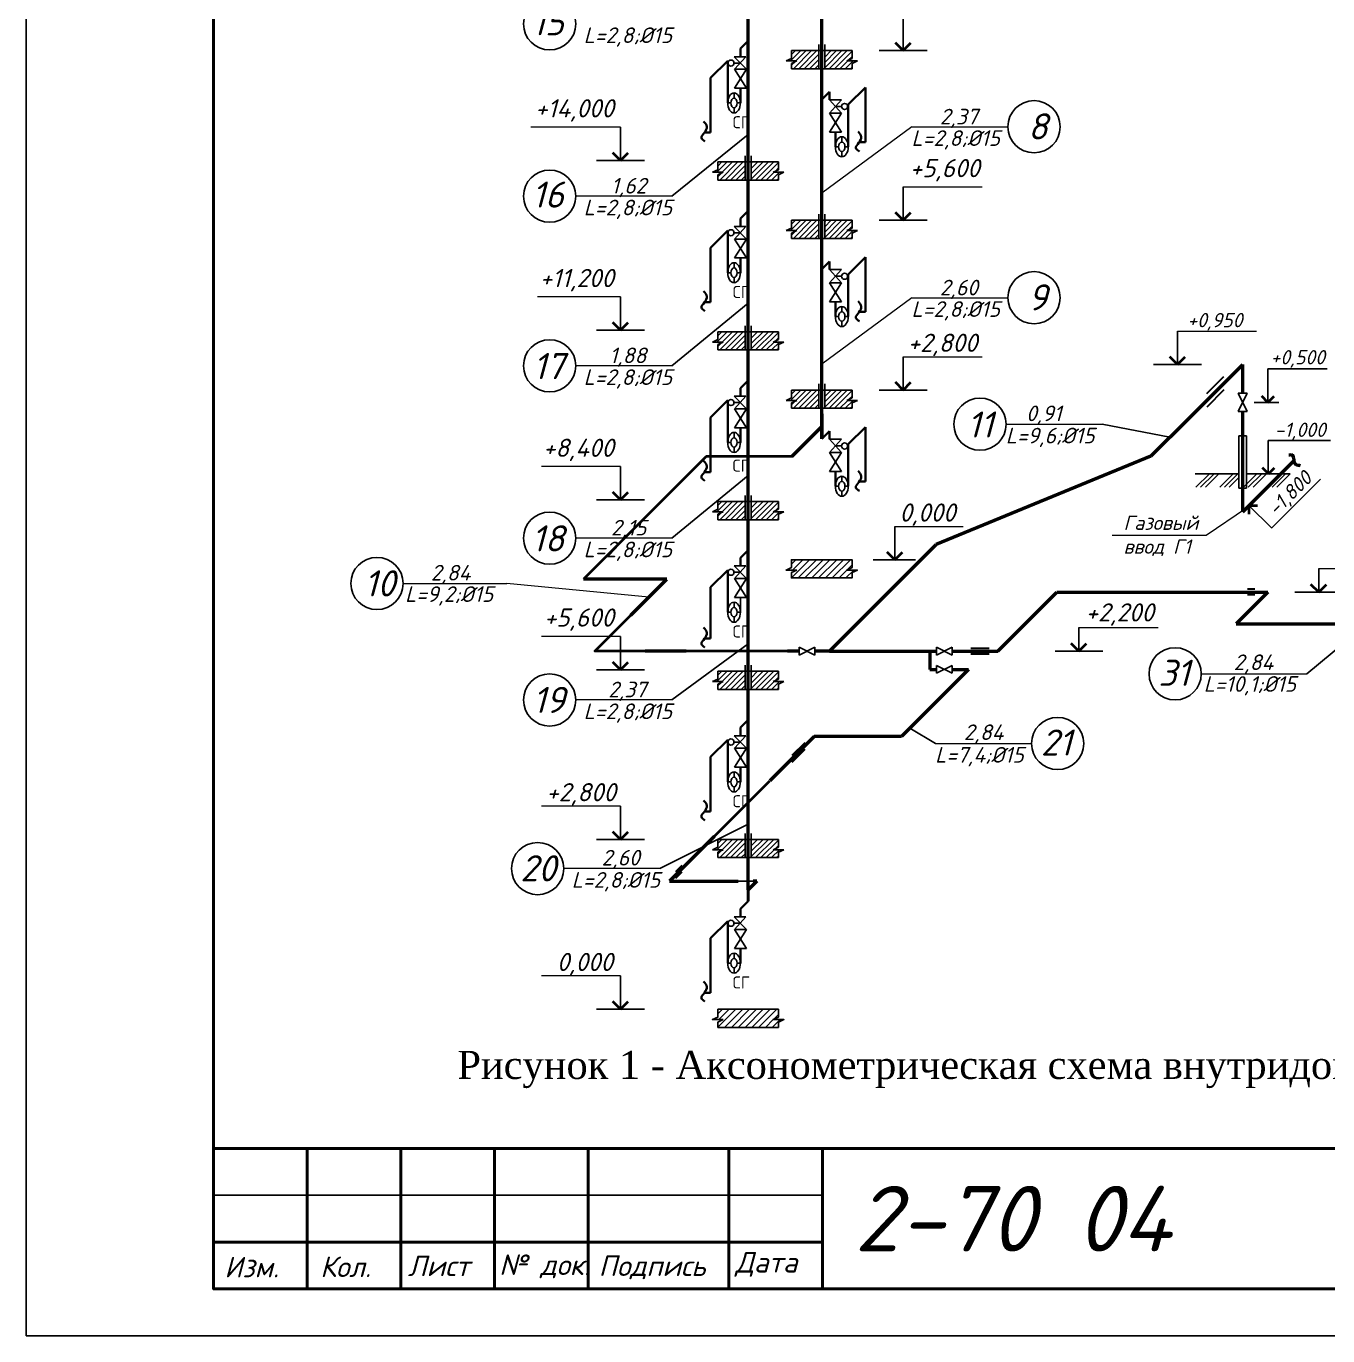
# Model space of a CAD drawing. Header units: millimetres. Extents: x -710977 to 10671, y -929782 to 89628.
# Drawn here: x 573 to 711.9, y 4562.2 to 4702.1 of the extents above; entities that cross this region are included whole.
import ezdxf

# ---------------------------------------------------------------- set-up
doc = ezdxf.new("R2010")
doc.units = ezdxf.units.MM
doc.header["$LTSCALE"] = 0.4
for name, color, linetype in [('А1', 7, 'Continuous'), ('аксонометрия', 84, 'Continuous'), ('кварталыИнфо', 7, 'Continuous')]:
    doc.layers.add(name, color=color, linetype=linetype)
for name, color, linetype, lineweight in [('газ', 7, 'Continuous', 40), ('здания', 7, 'Continuous', 25), ('Надписи', 7, 'Continuous', 20)]:
    doc.layers.add(name, color=color, linetype=linetype, lineweight=lineweight)
doc.styles.add('1111', font='times.ttf', dxfattribs={"height": 3.5})
doc.styles.add('Zhenka', font='isocpeur.ttf', dxfattribs={"height": 400})
doc.styles.add('Курсив', font='isocpeui.ttf')
doc.styles.add('размерный', font='isocpeui.ttf')
doc.styles.add('текстовый', font='isocpeui.ttf', dxfattribs={"height": 5})
doc.linetypes.add('ГОСТ 2.303 3', pattern='A,0.001,[1,GOST 2.303-68.shx,S=1,R=0,X=0,Y=0],-26', length=26.001)
pattern_1 = [(45, (322.7099, 4545.56305), (-0.28609493, 0.28609493), [])]
pattern_2 = [(45, (322.7099, 4563.6891), (-0.28609493, 0.28609493), [])]
pattern_3 = [(45, (322.7099, 4581.81515), (-0.28609493, 0.28609493), [])]
pattern_4 = [(45, (330.56465, 4575.58985), (-0.28609493, 0.28609493), [])]
pattern_5 = [(45, (330.56465, 4593.7159), (-0.28609493, 0.28609493), [])]

msp = doc.modelspace()

# ---------------------------------------------------------------- hatches: boundary and pattern name
at = {"layer": 'аксонометрия', "lineweight": 25}
h = msp.add_hatch(dxfattribs=at)
h.set_pattern_fill('ANSI31', scale=3.236795, style=0)
h.set_pattern_definition([(45, (330.56465, 4611.84195), (-0.28609493, 0.28609493), [])])
h.paths.add_polyline_path([(657.574, 4697.538), (657.574, 4699.48), (654.661, 4699.48), (654.661, 4698.644), (654.087, 4698.38), (655.235, 4698.38), (654.661, 4698.115), (654.661, 4697.538)])
h = msp.add_hatch(dxfattribs=at)
h.set_pattern_fill('ANSI31', scale=3.236795, style=0)
h.set_pattern_definition(pattern_5)
h.paths.add_polyline_path([(661.708, 4698.38), (660.56, 4698.38), (661.134, 4698.644), (661.134, 4699.48), (658.221, 4699.48), (658.221, 4697.538), (661.134, 4697.538), (661.134, 4698.115)])
h = msp.add_hatch(dxfattribs=at)
h.set_pattern_fill('ANSI31', scale=3.236795, style=0)
h.set_pattern_definition([(45, (322.7099, 4599.9412), (-0.28609493, 0.28609493), [])])
h.paths.add_polyline_path([(649.719, 4685.637), (649.719, 4687.58), (646.806, 4687.58), (646.806, 4686.743), (646.232, 4686.479), (647.38, 4686.479), (646.806, 4686.215), (646.806, 4685.637)])
h = msp.add_hatch(dxfattribs=at)
h.set_pattern_fill('ANSI31', scale=3.236795, style=0)
h.set_pattern_definition(pattern_3)
h.paths.add_polyline_path([(650.367, 4685.637), (653.28, 4685.637), (653.28, 4686.215), (653.854, 4686.479), (652.706, 4686.479), (653.28, 4686.743), (653.28, 4687.58), (650.367, 4687.58)])
h = msp.add_hatch(dxfattribs=at)
h.set_pattern_fill('ANSI31', scale=3.236795, style=0)
h.set_pattern_definition(pattern_5)
h.paths.add_polyline_path([(657.574, 4679.412), (657.574, 4681.354), (654.661, 4681.354), (654.661, 4680.518), (654.087, 4680.254), (655.235, 4680.254), (654.661, 4679.989), (654.661, 4679.412)])
h = msp.add_hatch(dxfattribs=at)
h.set_pattern_fill('ANSI31', scale=3.236795, style=0)
h.set_pattern_definition(pattern_4)
h.paths.add_polyline_path([(661.708, 4680.254), (660.56, 4680.254), (661.134, 4680.518), (661.134, 4681.354), (658.221, 4681.354), (658.221, 4679.412), (661.134, 4679.412), (661.134, 4679.989)])
h = msp.add_hatch(dxfattribs=at)
h.set_pattern_fill('ANSI31', scale=3.236795, style=0)
h.set_pattern_definition(pattern_3)
h.paths.add_polyline_path([(649.719, 4667.511), (649.719, 4669.453), (646.806, 4669.453), (646.806, 4668.617), (646.232, 4668.353), (647.38, 4668.353), (646.806, 4668.089), (646.806, 4667.511)])
h = msp.add_hatch(dxfattribs=at)
h.set_pattern_fill('ANSI31', scale=3.236795, style=0)
h.set_pattern_definition(pattern_2)
h.paths.add_polyline_path([(650.367, 4667.511), (653.28, 4667.511), (653.28, 4668.089), (653.854, 4668.353), (652.706, 4668.353), (653.28, 4668.617), (653.28, 4669.453), (650.367, 4669.453)])
h = msp.add_hatch(dxfattribs=at)
h.set_pattern_fill('ANSI31', scale=3.236795, style=0)
h.set_pattern_definition(pattern_4)
h.paths.add_polyline_path([(657.574, 4661.286), (657.574, 4663.228), (654.661, 4663.228), (654.661, 4662.392), (654.087, 4662.128), (655.235, 4662.128), (654.661, 4661.863), (654.661, 4661.286)])
h = msp.add_hatch(dxfattribs=at)
h.set_pattern_fill('ANSI31', scale=3.236795, style=0)
h.set_pattern_definition([(45, (330.56465, 4557.4638), (-0.28609493, 0.28609493), [])])
h.paths.add_polyline_path([(661.708, 4662.128), (660.56, 4662.128), (661.134, 4662.392), (661.134, 4663.228), (658.221, 4663.228), (658.221, 4661.286), (661.134, 4661.286), (661.134, 4661.863)])
h = msp.add_hatch(dxfattribs=at)
h.set_pattern_fill('ANSI31', scale=3.236795, style=0)
h.set_pattern_definition(pattern_2)
h.paths.add_polyline_path([(649.719, 4649.385), (649.719, 4651.327), (646.806, 4651.327), (646.806, 4650.491), (646.232, 4650.227), (647.38, 4650.227), (646.806, 4649.963), (646.806, 4649.385)])
h = msp.add_hatch(dxfattribs=at)
h.set_pattern_fill('ANSI31', scale=3.236795, style=0)
h.set_pattern_definition(pattern_1)
h.paths.add_polyline_path([(650.367, 4649.385), (653.28, 4649.385), (653.28, 4649.963), (653.854, 4650.227), (652.706, 4650.227), (653.28, 4650.491), (653.28, 4651.327), (650.367, 4651.327)])
h = msp.add_hatch(dxfattribs=at)
h.set_pattern_fill('ANSI31', scale=3.236795, style=0)
h.set_pattern_definition(pattern_1)
h.paths.add_polyline_path([(649.719, 4631.259), (649.719, 4633.201), (646.806, 4633.201), (646.806, 4632.365), (646.232, 4632.101), (647.38, 4632.101), (646.806, 4631.837), (646.806, 4631.259)])
h = msp.add_hatch(dxfattribs=at)
h.set_pattern_fill('ANSI31', scale=3.236795, style=0)
h.set_pattern_definition([(45, (322.7099, 4527.437), (-0.28609493, 0.28609493), [])])
h.paths.add_polyline_path([(650.367, 4631.259), (653.28, 4631.259), (653.28, 4631.837), (653.854, 4632.101), (652.706, 4632.101), (653.28, 4632.365), (653.28, 4633.201), (650.367, 4633.201)])
h = msp.add_hatch(dxfattribs=at)
h.set_pattern_fill('ANSI31', scale=3.236795, style=0)
h.set_pattern_definition([(45, (322.7099, 4527.59885), (-0.28609493, 0.28609493), [])])
h.paths.add_polyline_path([(649.719, 4613.295), (649.719, 4615.237), (646.806, 4615.237), (646.806, 4614.401), (646.232, 4614.137), (647.38, 4614.137), (646.806, 4613.872), (646.806, 4613.295)])
h = msp.add_hatch(dxfattribs=at)
h.set_pattern_fill('ANSI31', scale=3.236795, style=0)
h.set_pattern_definition([(45, (322.7099, 4509.4728), (-0.28609493, 0.28609493), [])])
h.paths.add_polyline_path([(650.367, 4613.295), (653.28, 4613.295), (653.28, 4613.872), (653.854, 4614.137), (652.706, 4614.137), (653.28, 4614.401), (653.28, 4615.237), (650.367, 4615.237)])
at = {"layer": 'кварталыИнфо', "ltscale": 0.12}
h = msp.add_hatch(dxfattribs=at)
h.set_pattern_fill('ANSI31', color=256, scale=0.16184)
h.set_pattern_definition([(45, (254.98874, 1907.2165), (-0.36334056, 0.36334056), [])])
h.paths.add_polyline_path([(655.235, 4644.002), (654.087, 4644.002), (654.661, 4644.266), (654.661, 4645.102), (661.134, 4645.102), (661.134, 4644.266), (660.56, 4644.002), (661.708, 4644.002), (661.134, 4643.737), (661.134, 4643.16), (654.661, 4643.16), (654.661, 4643.737)])
h = msp.add_hatch(dxfattribs=at)
h.set_pattern_fill('ANSI31', color=256, scale=0.16184)
h.set_pattern_definition([(45, (247.134, 1859.2255), (-0.36334056, 0.36334056), [])])
h.paths.add_polyline_path([(647.38, 4596.011), (646.232, 4596.011), (646.806, 4596.275), (646.806, 4597.111), (653.28, 4597.111), (653.28, 4596.275), (652.706, 4596.011), (653.854, 4596.011), (653.28, 4595.746), (653.28, 4595.169), (646.806, 4595.169), (646.806, 4595.746)])

# ---------------------------------------------------------------- linework, layer by layer
at = {"color": 7, "lineweight": 25}
for p, q in [((666.588, 4703.043), (666.588, 4699.48)), ((664.035, 4699.48), (669.141, 4699.48)), ((636.414, 4691.304), (636.414, 4687.741)), ((638.968, 4687.741), (633.861, 4687.741)), ((666.588, 4684.917), (666.588, 4681.354)), ((664.035, 4681.354), (669.141, 4681.354)), ((636.414, 4673.178), (636.414, 4669.615)), ((638.968, 4669.615), (633.861, 4669.615)), ((695.871, 4669.527), (695.871, 4665.964)), ((666.588, 4666.791), (666.588, 4663.228)), ((693.318, 4665.964), (698.424, 4665.964)), ((711.85, 4665.489), (705.531, 4665.489)), ((705.531, 4661.911), (705.531, 4665.489)), ((664.035, 4663.228), (669.141, 4663.228)), ((704.053, 4661.911), (706.672, 4661.911)), ((712.202, 4657.837), (705.567, 4657.837)), ((705.567, 4654.286), (705.567, 4657.837)), ((636.414, 4655.052), (636.414, 4651.489)), ((705.893, 4648.497), (711.129, 4653.705)), ((638.968, 4651.489), (633.861, 4651.489)), ((703.501, 4650.889), (705.894, 4648.498)), ((665.704, 4648.665), (665.704, 4645.102)), ((663.384, 4645.102), (667.913, 4645.102)), ((710.946, 4644.179), (710.946, 4641.655)), ((708.392, 4641.655), (713.499, 4641.655)), ((685.35, 4637.862), (685.35, 4635.338)), ((636.414, 4636.926), (636.414, 4633.363)), ((682.797, 4635.338), (687.903, 4635.338)), ((638.968, 4633.363), (633.861, 4633.363)), ((636.414, 4618.8), (636.414, 4615.237)), ((638.968, 4615.237), (633.861, 4615.237)), ((636.414, 4600.674), (636.414, 4597.111)), ((638.968, 4597.111), (633.861, 4597.111))]:
    msp.add_line(p, q, dxfattribs=at)
at = {"color": 7, "lineweight": 35}
for p, q in [((649.219, 4699.683), (650.043, 4700.507)), ((649.219, 4699.683), (649.219, 4698.818)), ((647.859, 4698.382), (646.028, 4696.551)), ((647.859, 4693.883), (647.859, 4698.382)), ((646.028, 4696.551), (646.028, 4690.725)), ((649.219, 4695.455), (649.219, 4693.883)), ((657.898, 4694.262), (658.722, 4695.086)), ((658.722, 4695.086), (658.722, 4694.221)), ((660.719, 4693.703), (662.55, 4695.534)), ((662.55, 4695.534), (662.55, 4689.708)), ((660.719, 4689.204), (660.719, 4693.703)), ((646.028, 4690.725), (645.381, 4690.725)), ((659.359, 4690.777), (659.359, 4689.204)), ((662.55, 4689.708), (661.902, 4689.708)), ((649.219, 4681.557), (650.043, 4682.381)), ((649.219, 4681.557), (649.219, 4680.692)), ((647.859, 4680.256), (646.028, 4678.425)), ((647.859, 4675.757), (647.859, 4680.256)), ((646.028, 4678.425), (646.028, 4672.599)), ((649.219, 4677.329), (649.219, 4675.757)), ((657.898, 4676.136), (658.722, 4676.96)), ((658.722, 4676.96), (658.722, 4676.095)), ((660.719, 4675.577), (662.55, 4677.408)), ((662.55, 4677.408), (662.55, 4671.582)), ((660.719, 4671.078), (660.719, 4675.577)), ((646.028, 4672.599), (645.381, 4672.599)), ((659.359, 4672.651), (659.359, 4671.078)), ((662.55, 4671.582), (661.902, 4671.582)), ((649.219, 4663.431), (650.043, 4664.255)), ((649.219, 4663.431), (649.219, 4662.566)), ((647.859, 4662.13), (646.028, 4660.299)), ((647.859, 4657.631), (647.859, 4662.13)), ((646.028, 4660.299), (646.028, 4654.473)), ((649.219, 4659.203), (649.219, 4657.631)), ((657.898, 4658.01), (658.722, 4658.834)), ((658.722, 4658.834), (658.722, 4657.969)), ((660.719, 4657.451), (662.55, 4659.282)), ((662.55, 4659.282), (662.55, 4653.456)), ((660.719, 4652.952), (660.719, 4657.451)), ((646.028, 4654.473), (645.381, 4654.473)), ((659.359, 4654.525), (659.359, 4652.952)), ((662.55, 4653.456), (661.902, 4653.456)), ((649.219, 4645.305), (650.043, 4646.129)), ((649.219, 4645.305), (649.219, 4644.44)), ((647.859, 4644.004), (646.028, 4642.173)), ((647.859, 4639.505), (647.859, 4644.004)), ((646.028, 4642.173), (646.028, 4636.681)), ((646.028, 4636.681), (645.381, 4636.681)), ((649.219, 4627.179), (650.043, 4628.003)), ((649.219, 4627.179), (649.219, 4626.314)), ((647.859, 4625.878), (646.028, 4624.047)), ((647.859, 4621.379), (647.859, 4625.878)), ((646.028, 4624.047), (646.028, 4618.221)), ((649.219, 4622.951), (649.219, 4621.379)), ((646.028, 4618.221), (645.381, 4618.221)), ((649.219, 4607.828), (650.043, 4608.652)), ((647.859, 4606.527), (646.028, 4604.696)), ((647.859, 4602.028), (647.859, 4606.527)), ((649.219, 4607.828), (649.219, 4606.963)), ((646.028, 4604.696), (646.028, 4598.87)), ((649.219, 4603.6), (649.219, 4602.028)), ((646.028, 4598.87), (645.381, 4598.87))]:
    msp.add_line(p, q, dxfattribs=at)
at = {"color": 7, "lineweight": 20}
for p, q in [((636.414, 4691.304), (626.85, 4691.304)), ((667.519, 4691.346), (657.898, 4684.236)), ((667.519, 4691.346), (677.771, 4691.343)), ((667.519, 4691.346), (677.771, 4691.343)), ((666.588, 4684.917), (675.038, 4684.917)), ((641.888, 4683.933), (631.635, 4683.931)), ((641.888, 4683.933), (631.635, 4683.931)), ((636.414, 4673.178), (627.561, 4673.178)), ((667.519, 4673.089), (657.898, 4665.979)), ((667.519, 4673.089), (677.771, 4673.086)), ((667.519, 4673.089), (677.771, 4673.086)), ((695.871, 4669.527), (704.32, 4669.527)), ((666.588, 4666.791), (675.038, 4666.791)), ((641.888, 4665.819), (631.635, 4665.816)), ((641.888, 4665.819), (631.635, 4665.816)), ((677.575, 4659.578), (687.828, 4659.575)), ((677.575, 4659.578), (687.828, 4659.575)), ((636.414, 4655.052), (627.965, 4655.052)), ((698.932, 4647.731), (703.255, 4650.643)), ((665.704, 4648.665), (672.99, 4648.665)), ((641.888, 4647.42), (631.635, 4647.418)), ((641.888, 4647.42), (631.635, 4647.418)), ((688.902, 4647.731), (698.932, 4647.731)), ((710.946, 4644.179), (719.395, 4644.179)), ((613.204, 4642.563), (624.284, 4642.56)), ((613.204, 4642.563), (624.284, 4642.56)), ((639.427, 4641.106), (624.284, 4642.56)), ((685.35, 4637.862), (693.799, 4637.862)), ((636.414, 4636.926), (627.965, 4636.926)), ((698.405, 4632.931), (709.688, 4632.928)), ((698.405, 4632.931), (709.688, 4632.928)), ((641.888, 4630.138), (631.635, 4630.135)), ((641.888, 4630.138), (631.635, 4630.135)), ((670.037, 4625.488), (680.29, 4625.485)), ((670.037, 4625.488), (680.29, 4625.485)), ((636.414, 4618.8), (627.965, 4618.8)), ((640.609, 4612.132), (630.356, 4612.129)), ((640.609, 4612.132), (630.356, 4612.129)), ((636.414, 4600.674), (627.965, 4600.674))]:
    msp.add_line(p, q, dxfattribs=at)
at = {"lineweight": 30}
for p, q in [((698.997, 4662.848), (700.83, 4664.681)), ((700.83, 4663.243), (698.997, 4661.41)), ((703.336, 4642.014), (704.139, 4642.014)), ((704.139, 4641.367), (703.336, 4641.367)), ((673.82, 4635.667), (675.762, 4635.667)), ((675.762, 4635.019), (673.82, 4635.019)), ((656.074, 4625.568), (654.701, 4624.195)), ((656.074, 4624.834), (654.701, 4623.46)), ((642.979, 4612.473), (642.293, 4611.787)), ((642.979, 4611.739), (642.293, 4611.052))]:
    msp.add_line(p, q, dxfattribs=at)
at = {"ltscale": 100}
for p, q in [((703.238, 4658.353), (702.425, 4658.353)), ((702.425, 4658.353), (702.425, 4652.761)), ((703.238, 4652.761), (703.238, 4658.353)), ((702.425, 4652.761), (703.238, 4652.761))]:
    msp.add_line(p, q, dxfattribs=at)
for p, q in [((697.748, 4654.286), (702.425, 4654.286)), ((699.273, 4654.286), (697.835, 4652.848)), ((699.782, 4654.286), (698.344, 4652.848)), ((700.29, 4654.286), (698.852, 4652.848)), ((701.815, 4654.286), (700.377, 4652.848)), ((702.323, 4654.286), (700.885, 4652.848)), ((704.357, 4654.286), (702.919, 4652.848)), ((703.238, 4654.286), (707.915, 4654.286)), ((704.865, 4654.286), (703.427, 4652.848)), ((705.373, 4654.286), (703.936, 4652.848)), ((706.898, 4654.286), (705.461, 4652.848)), ((707.407, 4654.286), (705.969, 4652.848)), ((707.915, 4654.286), (706.477, 4652.848)), ((702.425, 4653.879), (701.394, 4652.848)), ((657.974, 4577.238), (592.974, 4577.238)), ((592.974, 4577.238), (599.974, 4577.238)), ((599.974, 4577.238), (609.974, 4577.238)), ((609.974, 4577.238), (632.974, 4577.238)), ((632.974, 4577.238), (647.974, 4577.238)), ((647.974, 4577.238), (657.974, 4577.238))]:
    msp.add_line(p, q)
at = {"color": 7, "lineweight": 50}
msp.add_line((650.043, 4608.652), (650.043, 4609.877), dxfattribs=at)
at = {"lineweight": 50}
for p, q in [((777.974, 4582.238), (592.974, 4582.238)), ((602.974, 4582.238), (602.974, 4567.238)), ((612.974, 4582.238), (612.974, 4567.238)), ((622.974, 4582.238), (622.974, 4567.238)), ((632.974, 4582.238), (632.974, 4567.238)), ((647.974, 4582.238), (647.974, 4567.238)), ((592.974, 4572.238), (657.974, 4572.238))]:
    msp.add_line(p, q, dxfattribs=at)
at = {"color": 0, "lineweight": 50}
msp.add_line((657.974, 4582.238), (657.974, 4567.238), dxfattribs=at)
msp.add_lwpolyline([(592.974, 4854.237), (777.974, 4854.237), (777.974, 4567.237), (592.974, 4567.237)], close=True, dxfattribs=at)
at = {"color": 7, "lineweight": 25}
for centre in [(628.848, 4702.329), (680.558, 4691.343), (628.848, 4683.931), (680.558, 4673.086), (628.848, 4665.816), (674.788, 4659.58), (628.848, 4647.418), (610.418, 4642.573), (695.618, 4632.931), (628.848, 4630.135), (683.076, 4625.485), (627.569, 4612.129)]:
    msp.add_circle(centre, 2.787, dxfattribs=at)
at = {"color": 7, "lineweight": 35}
for points in [[(645.291, 4691.916), (645.632, 4691.35), (645.381, 4690.725), (645.058, 4690.152), (645.432, 4689.778)], [(661.769, 4690.841), (662.11, 4690.275), (661.859, 4689.649), (661.536, 4689.077), (661.91, 4688.703)], [(645.291, 4673.79), (645.632, 4673.224), (645.381, 4672.599), (645.058, 4672.026), (645.432, 4671.652)], [(661.769, 4672.715), (662.11, 4672.149), (661.859, 4671.523), (661.536, 4670.951), (661.91, 4670.577)], [(645.291, 4655.664), (645.632, 4655.098), (645.381, 4654.473), (645.058, 4653.9), (645.432, 4653.526)], [(661.769, 4654.589), (662.11, 4654.023), (661.859, 4653.397), (661.536, 4652.825), (661.91, 4652.45)], [(645.291, 4637.872), (645.632, 4637.306), (645.381, 4636.681), (645.058, 4636.108), (645.432, 4635.734)], [(645.291, 4619.412), (645.632, 4618.846), (645.381, 4618.221), (645.058, 4617.648), (645.432, 4617.274)], [(645.291, 4600.061), (645.632, 4599.495), (645.381, 4598.87), (645.058, 4598.297), (645.432, 4597.923)]]:
    msp.add_spline(points, degree=3, dxfattribs=at)
at = {"layer": 'аксонометрия', "color": 7, "lineweight": 53}
for p, q in [((657.898, 4658.03), (657.898, 4803.038)), ((650.043, 4609.877), (650.043, 4754.885))]:
    msp.add_line(p, q, dxfattribs=at)
at = {"layer": 'аксонометрия', "color": 7, "lineweight": 25}
for p, q in [((649.168, 4698.818), (648.532, 4698.818)), ((649.855, 4697.477), (648.532, 4698.818)), ((648.583, 4697.477), (649.804, 4698.818)), ((649.168, 4698.818), (649.804, 4698.818)), ((654.661, 4699.48), (661.134, 4699.48)), ((654.661, 4699.48), (654.661, 4698.644)), ((657.574, 4699.48), (657.574, 4700.128)), ((657.574, 4699.48), (657.574, 4697.538)), ((658.221, 4699.48), (658.221, 4700.128)), ((658.221, 4699.48), (658.221, 4697.538)), ((661.134, 4699.48), (661.134, 4698.644)), ((649.194, 4698.147), (648.521, 4698.147)), ((649.219, 4697.477), (648.583, 4697.477)), ((649.855, 4695.455), (648.583, 4697.477)), ((648.583, 4695.455), (649.855, 4697.477)), ((649.219, 4697.477), (649.855, 4697.477)), ((654.661, 4698.644), (654.087, 4698.38)), ((654.087, 4698.38), (655.235, 4698.38)), ((654.661, 4698.115), (655.235, 4698.38)), ((654.661, 4698.115), (654.661, 4697.538)), ((654.661, 4697.538), (661.134, 4697.538)), ((657.898, 4697.538), (657.898, 4694.301)), ((661.134, 4698.644), (660.56, 4698.38)), ((660.56, 4698.38), (661.708, 4698.38)), ((661.134, 4698.115), (661.708, 4698.38)), ((661.134, 4698.115), (661.134, 4697.538)), ((648.539, 4694.392), (648.539, 4694.953)), ((649.219, 4695.455), (648.583, 4695.455)), ((649.219, 4695.455), (649.855, 4695.455)), ((648.202, 4693.883), (647.859, 4693.883)), ((648.539, 4692.813), (648.539, 4693.374)), ((649.219, 4693.883), (648.877, 4693.883)), ((659.359, 4693.509), (660.007, 4693.509)), ((659.702, 4689.204), (659.359, 4689.204)), ((660.039, 4689.712), (660.039, 4690.274)), ((660.719, 4689.204), (660.376, 4689.204)), ((649.719, 4687.58), (649.719, 4688.227)), ((650.367, 4687.58), (650.367, 4688.227)), ((660.039, 4688.134), (660.039, 4688.695)), ((646.806, 4686.743), (646.232, 4686.479)), ((646.232, 4686.479), (647.38, 4686.479)), ((646.806, 4687.58), (653.28, 4687.58)), ((646.806, 4687.58), (646.806, 4686.743)), ((646.806, 4686.215), (647.38, 4686.479)), ((646.806, 4686.215), (646.806, 4685.637)), ((649.719, 4687.58), (649.719, 4685.637)), ((650.367, 4687.58), (650.367, 4685.637)), ((653.28, 4686.743), (652.706, 4686.479)), ((652.706, 4686.479), (653.854, 4686.479)), ((653.28, 4687.58), (653.28, 4686.743)), ((653.28, 4686.215), (653.854, 4686.479)), ((653.28, 4686.215), (653.28, 4685.637)), ((646.806, 4685.637), (653.28, 4685.637)), ((649.168, 4680.692), (648.532, 4680.692)), ((649.855, 4679.351), (648.532, 4680.692)), ((648.583, 4679.351), (649.804, 4680.692)), ((649.168, 4680.692), (649.804, 4680.692)), ((654.661, 4681.354), (661.134, 4681.354)), ((654.661, 4681.354), (654.661, 4680.518)), ((657.574, 4681.354), (657.574, 4682.002)), ((657.574, 4681.354), (657.574, 4679.412)), ((658.221, 4681.354), (658.221, 4682.002)), ((658.221, 4681.354), (658.221, 4679.412)), ((661.134, 4681.354), (661.134, 4680.518)), ((649.194, 4680.021), (648.521, 4680.021)), ((649.219, 4679.351), (648.583, 4679.351)), ((649.855, 4677.329), (648.583, 4679.351)), ((648.583, 4677.329), (649.855, 4679.351)), ((649.219, 4679.351), (649.855, 4679.351)), ((654.661, 4680.518), (654.087, 4680.254)), ((654.087, 4680.254), (655.235, 4680.254)), ((654.661, 4679.989), (655.235, 4680.254)), ((654.661, 4679.989), (654.661, 4679.412)), ((654.661, 4679.412), (661.134, 4679.412)), ((661.134, 4680.518), (660.56, 4680.254)), ((660.56, 4680.254), (661.708, 4680.254)), ((661.134, 4679.989), (661.708, 4680.254)), ((661.134, 4679.989), (661.134, 4679.412)), ((648.539, 4676.265), (648.539, 4676.827)), ((649.219, 4677.329), (648.583, 4677.329)), ((649.219, 4677.329), (649.855, 4677.329)), ((648.202, 4675.757), (647.859, 4675.757)), ((648.539, 4674.687), (648.539, 4675.248)), ((649.219, 4675.757), (648.877, 4675.757)), ((659.359, 4675.383), (660.007, 4675.383)), ((659.702, 4671.078), (659.359, 4671.078)), ((660.039, 4671.586), (660.039, 4672.148)), ((660.719, 4671.078), (660.376, 4671.078)), ((646.806, 4669.453), (653.28, 4669.453)), ((646.806, 4669.453), (646.806, 4668.617)), ((649.719, 4669.453), (649.719, 4670.101)), ((649.719, 4669.453), (649.719, 4667.511)), ((650.367, 4669.453), (650.367, 4670.101)), ((650.367, 4669.453), (650.367, 4667.511)), ((653.28, 4669.453), (653.28, 4668.617)), ((660.039, 4670.008), (660.039, 4670.569)), ((646.806, 4668.617), (646.232, 4668.353)), ((646.232, 4668.353), (647.38, 4668.353)), ((646.806, 4668.089), (647.38, 4668.353)), ((646.806, 4668.089), (646.806, 4667.511)), ((653.28, 4668.617), (652.706, 4668.353)), ((652.706, 4668.353), (653.854, 4668.353)), ((653.28, 4668.089), (653.854, 4668.353)), ((653.28, 4668.089), (653.28, 4667.511)), ((646.806, 4667.511), (653.28, 4667.511)), ((657.574, 4663.228), (657.574, 4663.876)), ((658.221, 4663.228), (658.221, 4663.876)), ((649.168, 4662.566), (648.532, 4662.566)), ((649.855, 4661.224), (648.532, 4662.566)), ((648.583, 4661.224), (649.804, 4662.566)), ((649.168, 4662.566), (649.804, 4662.566)), ((654.661, 4663.228), (661.134, 4663.228)), ((654.661, 4663.228), (654.661, 4662.392)), ((657.574, 4663.228), (657.574, 4661.286)), ((658.221, 4663.228), (658.221, 4661.286)), ((661.134, 4663.228), (661.134, 4662.392)), ((703.325, 4660.925), (702.338, 4662.898)), ((702.338, 4662.898), (703.325, 4662.898)), ((703.325, 4662.898), (702.338, 4660.925)), ((649.194, 4661.895), (648.521, 4661.895)), ((649.219, 4661.224), (648.583, 4661.224)), ((649.855, 4659.203), (648.583, 4661.224)), ((648.583, 4659.203), (649.855, 4661.224)), ((649.219, 4661.224), (649.855, 4661.224)), ((654.661, 4662.392), (654.087, 4662.128)), ((654.087, 4662.128), (655.235, 4662.128)), ((654.661, 4661.863), (655.235, 4662.128)), ((654.661, 4661.863), (654.661, 4661.286)), ((661.134, 4662.392), (660.56, 4662.128)), ((660.56, 4662.128), (661.708, 4662.128)), ((661.134, 4661.863), (661.708, 4662.128)), ((661.134, 4661.863), (661.134, 4661.286)), ((703.325, 4660.925), (702.338, 4660.925)), ((648.539, 4658.139), (648.539, 4658.701)), ((649.219, 4659.203), (648.583, 4659.203)), ((649.219, 4659.203), (649.855, 4659.203)), ((648.202, 4657.631), (647.859, 4657.631)), ((648.539, 4656.561), (648.539, 4657.122)), ((649.219, 4657.631), (648.877, 4657.631)), ((659.359, 4657.257), (660.007, 4657.257)), ((659.702, 4652.952), (659.359, 4652.952)), ((660.039, 4653.46), (660.039, 4654.022)), ((660.719, 4652.952), (660.376, 4652.952)), ((646.806, 4651.327), (653.28, 4651.327)), ((646.806, 4651.327), (646.806, 4650.491)), ((649.719, 4651.327), (649.719, 4651.975)), ((649.719, 4651.327), (649.719, 4649.385)), ((650.367, 4651.327), (650.367, 4651.975)), ((650.367, 4651.327), (650.367, 4649.385)), ((653.28, 4651.327), (653.28, 4650.491)), ((660.039, 4651.882), (660.039, 4652.443)), ((646.806, 4650.491), (646.232, 4650.227)), ((646.232, 4650.227), (647.38, 4650.227)), ((646.806, 4649.963), (647.38, 4650.227)), ((646.806, 4649.963), (646.806, 4649.385)), ((653.28, 4650.491), (652.706, 4650.227)), ((652.706, 4650.227), (653.854, 4650.227)), ((653.28, 4649.963), (653.854, 4650.227)), ((653.28, 4649.963), (653.28, 4649.385)), ((646.806, 4649.385), (653.28, 4649.385)), ((649.168, 4644.44), (648.532, 4644.44)), ((649.855, 4643.098), (648.532, 4644.44)), ((648.583, 4643.098), (649.804, 4644.44)), ((649.168, 4644.44), (649.804, 4644.44)), ((649.194, 4643.769), (648.521, 4643.769)), ((649.219, 4643.098), (648.583, 4643.098)), ((649.855, 4641.077), (648.583, 4643.098)), ((648.583, 4641.077), (649.855, 4643.098)), ((649.219, 4643.098), (649.855, 4643.098)), ((648.539, 4640.013), (648.539, 4640.575)), ((649.219, 4641.077), (648.583, 4641.077)), ((649.219, 4641.077), (649.219, 4639.505)), ((649.219, 4641.077), (649.855, 4641.077)), ((648.202, 4639.505), (647.859, 4639.505)), ((648.539, 4638.435), (648.539, 4638.996)), ((649.219, 4639.505), (648.877, 4639.505)), ((655.48, 4634.92), (655.48, 4635.757)), ((655.48, 4634.92), (657.153, 4635.757)), ((657.153, 4634.92), (655.48, 4635.757)), ((657.153, 4635.757), (657.153, 4634.92)), ((670.132, 4634.92), (670.132, 4635.757)), ((670.132, 4634.92), (671.804, 4635.757)), ((671.804, 4634.92), (670.132, 4635.757)), ((671.804, 4635.757), (671.804, 4634.92)), ((646.806, 4633.201), (653.28, 4633.201)), ((646.806, 4633.201), (646.806, 4632.365)), ((649.719, 4633.201), (649.719, 4633.849)), ((649.719, 4633.201), (649.719, 4631.259)), ((650.367, 4633.201), (650.367, 4633.849)), ((650.367, 4633.201), (650.367, 4631.259)), ((653.28, 4633.201), (653.28, 4632.365)), ((670.132, 4632.978), (670.132, 4633.814)), ((670.132, 4632.978), (671.804, 4633.814)), ((671.804, 4632.978), (670.132, 4633.814)), ((671.804, 4633.814), (671.804, 4632.978)), ((646.806, 4632.365), (646.232, 4632.101)), ((646.232, 4632.101), (647.38, 4632.101)), ((646.806, 4631.837), (647.38, 4632.101)), ((646.806, 4631.837), (646.806, 4631.259)), ((653.28, 4632.365), (652.706, 4632.101)), ((652.706, 4632.101), (653.854, 4632.101)), ((653.28, 4631.837), (653.854, 4632.101)), ((653.28, 4631.837), (653.28, 4631.259)), ((646.806, 4631.259), (653.28, 4631.259)), ((649.168, 4626.314), (648.532, 4626.314)), ((649.855, 4624.972), (648.532, 4626.314)), ((648.583, 4624.972), (649.804, 4626.314)), ((649.168, 4626.314), (649.804, 4626.314)), ((649.194, 4625.643), (648.521, 4625.643)), ((649.219, 4624.972), (648.583, 4624.972)), ((649.855, 4622.951), (648.583, 4624.972)), ((648.583, 4622.951), (649.855, 4624.972)), ((649.219, 4624.972), (649.855, 4624.972)), ((648.539, 4621.887), (648.539, 4622.449)), ((649.219, 4622.951), (648.583, 4622.951)), ((649.219, 4622.951), (649.855, 4622.951)), ((648.202, 4621.379), (647.859, 4621.379)), ((648.539, 4620.309), (648.539, 4620.87)), ((649.219, 4621.379), (648.877, 4621.379)), ((646.806, 4615.237), (653.28, 4615.237)), ((646.806, 4615.237), (646.806, 4614.401)), ((649.719, 4615.237), (649.719, 4615.885)), ((649.719, 4615.237), (649.719, 4613.295)), ((650.367, 4615.237), (650.367, 4615.885)), ((650.367, 4615.237), (650.367, 4613.295)), ((653.28, 4615.237), (653.28, 4614.401)), ((646.806, 4614.401), (646.232, 4614.137)), ((646.232, 4614.137), (647.38, 4614.137)), ((646.806, 4613.872), (647.38, 4614.137)), ((646.806, 4613.872), (646.806, 4613.295)), ((653.28, 4614.401), (652.706, 4614.137)), ((652.706, 4614.137), (653.854, 4614.137)), ((653.28, 4613.872), (653.854, 4614.137)), ((653.28, 4613.872), (653.28, 4613.295)), ((646.806, 4613.295), (653.28, 4613.295)), ((649.168, 4606.963), (648.532, 4606.963)), ((649.855, 4605.621), (648.532, 4606.963)), ((648.583, 4605.621), (649.804, 4606.963)), ((649.168, 4606.963), (649.804, 4606.963)), ((649.194, 4606.292), (648.521, 4606.292)), ((649.219, 4605.621), (648.583, 4605.621)), ((649.855, 4603.6), (648.583, 4605.621)), ((648.583, 4603.6), (649.855, 4605.621)), ((649.219, 4605.621), (649.855, 4605.621)), ((648.539, 4602.536), (648.539, 4603.098)), ((649.219, 4603.6), (648.583, 4603.6)), ((649.219, 4603.6), (649.855, 4603.6)), ((648.202, 4602.028), (647.859, 4602.028)), ((648.539, 4600.958), (648.539, 4601.519)), ((649.219, 4602.028), (648.877, 4602.028))]:
    msp.add_line(p, q, dxfattribs=at)
at = {"layer": 'аксонометрия'}
msp.add_line((654.661, 4661.286), (661.134, 4661.286), dxfattribs=at)
at = {"layer": 'аксонометрия', "color": 7, "lineweight": 60}
for q in [(657.898, 4660.706), (657.898, 4658.03)]:
    msp.add_line((657.898, 4659.325), q, dxfattribs=at)
at = {"layer": 'аксонометрия', "color": 7, "lineweight": 25}
for points in [[(655.235, 4644.002), (654.087, 4644.002), (654.661, 4644.266), (654.661, 4645.102), (661.134, 4645.102), (661.134, 4644.266), (660.56, 4644.002), (661.708, 4644.002), (661.134, 4643.737), (661.134, 4643.16), (654.661, 4643.16), (654.661, 4643.737)], [(647.38, 4596.011), (646.232, 4596.011), (646.806, 4596.275), (646.806, 4597.111), (653.28, 4597.111), (653.28, 4596.275), (652.706, 4596.011), (653.854, 4596.011), (653.28, 4595.746), (653.28, 4595.169), (646.806, 4595.169), (646.806, 4595.746)]]:
    msp.add_lwpolyline(points, close=True, dxfattribs=at)
for centre in [(648.197, 4698.147), (660.33, 4693.509), (648.197, 4680.021), (660.33, 4675.383), (648.197, 4661.895), (660.33, 4657.257), (648.197, 4643.769), (648.197, 4625.643), (648.197, 4606.292)]:
    msp.add_circle(centre, 0.324, dxfattribs=at)
at = {"layer": 'аксонометрия', "color": 7, "lineweight": 25, "extrusion": (0, 0, -1)}
for centre, major_axis, ratio in [((648.539, 4693.883), (0, -1.07), 0.6353435), ((648.539, 4693.883), (0, -0.509), 0.6634455), ((660.039, 4689.204), (0, -1.07), 0.6353435), ((660.039, 4689.204), (0, -0.509), 0.6634455), ((648.539, 4675.757), (0, -1.07), 0.6353435), ((648.539, 4675.757), (0, -0.509), 0.6634455), ((660.039, 4671.078), (0, -1.07), 0.6353435), ((660.039, 4671.078), (0, -0.509), 0.6634455), ((648.539, 4657.631), (0, -1.07), 0.6353435), ((648.539, 4657.631), (0, -0.509), 0.6634455), ((660.039, 4652.952), (0, -1.07), 0.6353435), ((660.039, 4652.952), (0, -0.509), 0.6634455), ((648.539, 4639.505), (0, -1.07), 0.6353435), ((648.539, 4639.505), (0, -0.509), 0.6634455), ((648.539, 4621.379), (0, -1.07), 0.6353435), ((648.539, 4621.379), (0, -0.509), 0.6634455), ((648.539, 4602.028), (0, -1.07), 0.6353435), ((648.539, 4602.028), (0, -0.509), 0.6634455)]:
    msp.add_ellipse(centre, major_axis=major_axis, ratio=ratio, dxfattribs=at)
at = {"layer": 'кварталыИнфо', "ltscale": 0.12}
for p, q in [((658.722, 4694.221), (659.997, 4694.221)), ((659.997, 4692.797), (658.722, 4694.221)), ((659.997, 4694.221), (658.722, 4692.797)), ((658.722, 4692.797), (659.997, 4692.797)), ((658.722, 4690.777), (659.997, 4692.797)), ((658.722, 4692.797), (659.997, 4690.777)), ((641.888, 4683.933), (650.043, 4690.518)), ((659.997, 4690.777), (658.722, 4690.777)), ((658.722, 4676.095), (659.997, 4676.095)), ((659.997, 4674.671), (658.722, 4676.095)), ((659.997, 4676.095), (658.722, 4674.671)), ((658.722, 4674.671), (659.997, 4674.671)), ((658.722, 4672.651), (659.997, 4674.671)), ((658.722, 4674.671), (659.997, 4672.651)), ((641.888, 4665.819), (650.043, 4672.501)), ((659.997, 4672.651), (658.722, 4672.651)), ((687.828, 4659.575), (695.053, 4658.185)), ((658.722, 4657.969), (659.997, 4657.969)), ((659.997, 4656.544), (658.722, 4657.969)), ((659.997, 4657.969), (658.722, 4656.544)), ((658.722, 4656.544), (659.997, 4656.544)), ((658.722, 4654.525), (659.997, 4656.544)), ((658.722, 4656.544), (659.997, 4654.525)), ((641.888, 4647.42), (650.043, 4654.109)), ((659.997, 4654.525), (658.722, 4654.525)), ((709.688, 4632.928), (716.084, 4638.273)), ((641.888, 4630.138), (650.043, 4636.134)), ((670.037, 4625.488), (667.298, 4627.126)), ((640.609, 4612.132), (650.043, 4616.871))]:
    msp.add_line(p, q, dxfattribs=at)
at = {"layer": 'кварталыИнфо', "linetype": 'ГОСТ 2.303 3', "lineweight": 40, "ltscale": 0.12}
for p, q in [((645.566, 4656.12), (632.474, 4643.029)), ((654.693, 4656.12), (645.566, 4656.12)), ((654.241, 4635.338), (643.407, 4635.338)), ((646.414, 4615.544), (652.364, 4621.494))]:
    msp.add_line(p, q, dxfattribs=at)
at = {"layer": 'кварталыИнфо', "linetype": 'ГОСТ 2.303 3', "ltscale": 0.12}
msp.add_line((650.573, 4610.793), (648.991, 4610.793), dxfattribs=at)
at = {"layer": 'кварталыИнфо', "ltscale": 0.12}
msp.add_lwpolyline([(572.974, 4562.237), (782.974, 4562.237), (782.974, 4859.237), (572.974, 4859.237)], close=True, dxfattribs=at)
at = {"layer": 'кварталыИнфо', "linetype": 'ГОСТ 2.303 3', "lineweight": 40, "ltscale": 0.12}
msp.add_lwpolyline([(639.04, 4635.338), (633.659, 4635.338), (637.504, 4639.183)], dxfattribs=at)
at = {"layer": 'Надписи', "color": 7, "linetype": 'ByBlock', "lineweight": 40, "ltscale": 0.2}
for p, q in [((666.588, 4699.48), (665.764, 4700.304)), ((666.588, 4699.48), (667.412, 4700.304)), ((636.414, 4687.741), (635.59, 4688.565)), ((636.414, 4687.741), (637.238, 4688.565)), ((666.588, 4681.354), (665.764, 4682.178)), ((666.588, 4681.354), (667.412, 4682.178)), ((636.414, 4669.615), (635.59, 4670.439)), ((636.414, 4669.615), (637.238, 4670.439)), ((695.871, 4665.964), (695.047, 4666.788)), ((695.871, 4665.964), (696.695, 4666.788)), ((666.588, 4663.228), (665.764, 4664.052)), ((666.588, 4663.228), (667.412, 4664.052)), ((705.531, 4661.911), (704.884, 4662.558)), ((705.531, 4661.911), (706.178, 4662.558)), ((705.577, 4654.286), (704.93, 4654.933)), ((705.577, 4654.286), (706.224, 4654.933)), ((636.414, 4651.489), (635.59, 4652.313)), ((636.414, 4651.489), (637.238, 4652.313)), ((703.501, 4650.889), (703.501, 4649.974)), ((703.501, 4650.889), (704.416, 4650.889)), ((665.704, 4645.102), (664.88, 4645.926)), ((665.704, 4645.102), (666.528, 4645.926)), ((710.946, 4641.655), (710.122, 4642.479)), ((710.946, 4641.655), (711.77, 4642.479)), ((685.35, 4635.338), (684.526, 4636.162)), ((685.35, 4635.338), (686.174, 4636.162)), ((636.414, 4633.363), (635.59, 4634.187)), ((636.414, 4633.363), (637.238, 4634.187)), ((636.414, 4615.237), (635.59, 4616.061)), ((636.414, 4615.237), (637.238, 4616.061)), ((636.414, 4597.111), (635.59, 4597.935)), ((636.414, 4597.111), (637.238, 4597.935))]:
    msp.add_line(p, q, dxfattribs=at)
at = {"layer": 'Надписи', "color": 7, "linetype": 'ByBlock', "lineweight": 53, "ltscale": 0.2}
for p, q in [((697.067, 4660.199), (702.832, 4665.964)), ((697.067, 4660.199), (693.039, 4656.171)), ((654.693, 4656.12), (657.898, 4659.325)), ((693.039, 4656.171), (670.11, 4646.736)), ((702.832, 4650.219), (708.317, 4655.705)), ((658.712, 4635.338), (670.11, 4646.736)), ((641.349, 4643.029), (632.474, 4643.029)), ((637.504, 4639.183), (641.349, 4643.029)), ((676.682, 4635.338), (682.999, 4641.655)), ((682.999, 4641.655), (705.515, 4641.655)), ((705.515, 4641.655), (702.132, 4638.273)), ((702.132, 4638.273), (722.964, 4638.273)), ((643.407, 4635.338), (639.04, 4635.338)), ((655.48, 4635.338), (654.241, 4635.338)), ((658.712, 4635.338), (657.153, 4635.338)), ((658.712, 4635.338), (670.132, 4635.338)), ((669.451, 4635.338), (669.451, 4633.396)), ((671.804, 4635.338), (676.682, 4635.338)), ((673.569, 4633.396), (666.405, 4626.232)), ((669.451, 4633.396), (670.132, 4633.396)), ((671.804, 4633.396), (673.569, 4633.396)), ((657.102, 4626.232), (652.364, 4621.494)), ((666.405, 4626.232), (657.102, 4626.232)), ((646.414, 4615.544), (641.662, 4610.793)), ((641.662, 4610.793), (648.991, 4610.793)), ((650.958, 4610.793), (650.043, 4609.877)), ((650.958, 4610.793), (650.573, 4610.793))]:
    msp.add_line(p, q, dxfattribs=at)
at = {"layer": 'Надписи', "linetype": 'ByBlock', "lineweight": 53, "ltscale": 0.2}
for p, q in [((702.832, 4662.898), (702.832, 4665.964)), ((702.832, 4650.219), (702.832, 4660.925))]:
    msp.add_line(p, q, dxfattribs=at)
at = {"layer": 'Надписи', "color": 7, "linetype": 'ByBlock', "lineweight": 53, "ltscale": 0.2}
msp.add_spline([(709.02, 4655.149), (708.517, 4655.275), (708.309, 4655.761), (708.171, 4656.259), (707.755, 4656.259)], degree=3, dxfattribs=at)

# ---------------------------------------------------------------- texts
at = {"color": 0, "style": 'Курсив'}
msp.add_text('2-70 04', height=7, dxfattribs=at).set_placement((661.381, 4571.247))
at = {"color": 7, "lineweight": 25, "char_height": 2.78683, "style": 'текстовый'}
for s, insert, attachment_point in [('{\\fISOCPEUR|b0|i1|c204|p34;15}', (630.367, 4703.896), 3), ('{\\fISOCPEUR|b0|i1|c204|p34;8}', (679.912, 4692.778), 1), ('{\\fISOCPEUR|b0|i1|c204|p34;16}', (630.367, 4685.497), 3), ('{\\fISOCPEUR|b0|i1|c204|p34;9}', (679.912, 4674.521), 1), ('{\\fISOCPEUR|b0|i1|c204|p34;17}', (630.416, 4667.182), 3), ('{\\fISOCPEUR|b0|i1|c204|p34;11}', (673.417, 4660.941), 1), ('{\\fISOCPEUR|b0|i1|c204|p34;18}', (630.416, 4648.784), 3), ('{\\fISOCPEUR|b0|i1|c204|p34;10}', (609.054, 4643.978), 1), ('{\\fISOCPEUR|b0|i1|c204|p34;31}', (693.828, 4634.427), 1), ('{\\fISOCPEUR|b0|i1|c204|p34;19}', (630.488, 4631.536), 3), ('{\\fISOCPEUR|b0|i1|c204|p34;21}', (681.286, 4626.981), 1), ('{\\fISOCPEUR|b0|i1|c204|p34;20}', (629.527, 4613.554), 3)]:
    msp.add_mtext(s, dxfattribs=dict(at, insert=insert, attachment_point=attachment_point))
at = {"color": 7, "lineweight": 20}
for s, insert, char_height, width, attachment_point, style in [('{\\fISOCPEUR|b0|i1|c0|p34;+14,000}', (635.708, 4694.286), 1.94208, 9.6748, 3, 'текстовый'), ('{\\fISOCPEUR|b0|i1|c0|p34;+5,600}', (667.295, 4687.899), 1.94208, 9.6748, 1, 'текстовый'), ('{\\fISOCPEUR|b0|i1|c0|p34;+11,200}', (635.708, 4676.16), 1.94208, 9.6748, 3, 'текстовый'), ('{\\fISOCPEUR|b0|i1|c0|p34;+2,800}', (667.075, 4669.248), 1.94208, 9.6748, 1, 'текстовый'), ('{\\fISOCPEUR|b0|i1|c0|p34;+8,400}', (635.708, 4658.034), 1.94208, 9.6748, 3, 'текстовый'), ('{\\fISOCPEUR|b0|i1|c204|p34;0\\fISOCPEUR|b0|i1|c0|p34;,\\fISOCPEUR|b0|i1|c204|p34;000}', (666.192, 4651.122), 1.94208, 9.6748, 1, 'текстовый'), ('Газовый \\Pввод Г1', (690.11, 4649.818), 1.525, 28.14719, 1, 'Курсив'), ('+2,{\\fISOCPEUR|b0|i1|c204|p34;2}00', (686.056, 4640.456), 1.94208, 9.6748, 1, 'текстовый'), ('{\\fISOCPEUR|b0|i1|c0|p34;+5,600}', (635.708, 4639.908), 1.94208, 9.6748, 3, 'текстовый'), ('{\\fISOCPEUR|b0|i1|c0|p34;+2,800}', (635.927, 4621.257), 1.94208, 9.6748, 3, 'текстовый'), ('{\\fISOCPEUR|b0|i1|c204|p34;0\\fISOCPEUR|b0|i1|c0|p34;,\\fISOCPEUR|b0|i1|c204|p34;0\\fISOCPEUR|b0|i1|c0|p34;00}', (635.608, 4603.131), 1.942077, 9.6748, 3, 'текстовый')]:
    msp.add_mtext(s, dxfattribs=dict(at, insert=insert, char_height=char_height, width=width, attachment_point=attachment_point, style=style))
at = {"color": 7, "lineweight": 25, "char_height": 1.52504, "width": 6.68143, "attachment_point": 3, "style": 'Zhenka'}
for s, insert in [('{\\fISOCPEUR|b0|i1|c204|p34;+0,950}', (702.808, 4671.456)), ('{\\fISOCPEUR|b0|i1|c204|p34;+0,500}', (711.611, 4667.495)), ('{\\fISOCPEUR|b0|i1|c204|p34;-1,000}', (711.7, 4659.746))]:
    msp.add_mtext(s, dxfattribs=dict(at, insert=insert))
at = {"color": 7, "lineweight": 25, "insert": (705.33, 4650.762), "char_height": 1.525, "width": 6.68143, "attachment_point": 1, "rotation": 45, "style": 'Курсив'}
msp.add_mtext('-1,800', dxfattribs=at)
at = {"layer": 'А1', "lineweight": 35, "char_height": 2.2, "attachment_point": 1, "style": 'размерный'}
for s, insert, width in [('{\\fISOCPEUR|b0|i1|c204|p34;Изм.}', (594.122, 4570.679), 5.41368), ('{\\fISOCPEUR|b0|i1|c204|p34;Кол.}', (604.354, 4570.712), 2.18127), ('{\\fISOCPEUR|b0|i1|c204|p34;Лист}', (613.709, 4570.809), 2.81003), ('{\\fISOCPEUR|b0|i1|c204|p34;№ док.}', (623.461, 4570.925), 12.60807), ('{\\fISOCPEUR|b0|i1|c204|p34;Подпись}', (634.081, 4570.823), 4.86489), ('{\\fISOCPEUR|b0|i1|c204|p34;Дата}', (648.67, 4571.195), 6.3271)]:
    msp.add_mtext(s, dxfattribs=dict(at, insert=insert, width=width))
at = {"layer": 'аксонометрия', "color": 7, "lineweight": 50, "char_height": 1.2947, "width": 1.97398, "attachment_point": 1, "style": 'Zhenka'}
for insert in [(648.385, 4692.471), (648.385, 4674.345), (648.385, 4638.093), (648.385, 4619.967), (648.385, 4600.616)]:
    msp.add_mtext('СГ', dxfattribs=dict(at, insert=insert))
at = {"layer": 'аксонометрия', "color": 7, "lineweight": 40, "insert": (648.368, 4655.803), "char_height": 1.2947, "width": 1.97398, "attachment_point": 1, "style": 'Zhenka'}
msp.add_mtext('СГ', dxfattribs=at)
at = {"layer": 'газ', "lineweight": 70, "ltscale": 0.08, "insert": (592.974, 4592.666), "char_height": 3, "attachment_point": 1, "style": '1111'}
msp.add_mtext_dynamic_manual_height_columns('\\pi26.0271;Рисунок 1 - Аксонометрическая схема внутридомовой системы газоснабжения', width=188.31779, gutter_width=17.5, heights=[5.126], dxfattribs=at)
at = {"layer": 'здания', "color": 7, "lineweight": 20, "char_height": 1.6721, "width": 12.19815, "style": 'текстовый'}
for s, insert, attachment_point in [('L={\\fISOCPEUR|b0|i1|c204|p34;2},{\\fISOCPEUR|b0|i1|c204|p34;8};%%C15', (641.926, 4701.956), 3), ('{\\fISOCPEUR|b0|i1|c204|p34;2},{\\fISOCPEUR|b0|i1|c204|p34;37}', (670.503, 4693.265), 1), ('L={\\fISOCPEUR|b0|i1|c204|p34;2},{\\fISOCPEUR|b0|i1|c204|p34;8};%%C15', (667.481, 4690.969), 1), ('{\\fISOCPEUR|b0|i1|c204|p34;1},{\\fISOCPEUR|b0|i1|c204|p34;62}', (639.173, 4685.882), 3), ('L={\\fISOCPEUR|b0|i1|c204|p34;2},{\\fISOCPEUR|b0|i1|c204|p34;8};%%C15', (641.926, 4683.557), 3), ('{\\fISOCPEUR|b0|i1|c204|p34;2},{\\fISOCPEUR|b0|i1|c204|p34;60}', (670.503, 4675.008), 1), ('L={\\fISOCPEUR|b0|i1|c204|p34;2},{\\fISOCPEUR|b0|i1|c204|p34;8};%%C15', (667.481, 4672.713), 1), ('{\\fISOCPEUR|b0|i1|c204|p34;1},{\\fISOCPEUR|b0|i1|c204|p34;88}', (639.173, 4667.768), 3), ('L={\\fISOCPEUR|b0|i1|c204|p34;2},{\\fISOCPEUR|b0|i1|c204|p34;8};%%C15', (641.926, 4665.442), 3), ('0,91', (679.71, 4661.574), 1), ('L={\\fISOCPEUR|b0|i1|c204|p34;9},{\\fISOCPEUR|b0|i1|c204|p34;6};%%C15', (677.537, 4659.202), 1), ('{\\fISOCPEUR|b0|i1|c204|p34;2},{\\fISOCPEUR|b0|i1|c204|p34;15}', (639.173, 4649.369), 3), ('L={\\fISOCPEUR|b0|i1|c204|p34;2},{\\fISOCPEUR|b0|i1|c204|p34;8};%%C15', (641.926, 4647.044), 3), ('{\\fISOCPEUR|b0|i1|c204|p34;2},{\\fISOCPEUR|b0|i1|c204|p34;84}', (616.166, 4644.559), 1), ('L={\\fISOCPEUR|b0|i1|c204|p34;9,2};%%C15', (613.416, 4642.273), 1), ('{\\fISOCPEUR|b0|i1|c204|p34;2},{\\fISOCPEUR|b0|i1|c204|p34;84}', (701.872, 4634.998), 1), ('{\\fISOCPEUR|b0|i1|c204|p34;2},{\\fISOCPEUR|b0|i1|c204|p34;37}', (639.173, 4632.087), 3), ('L={\\fISOCPEUR|b0|i1|c204|p34;10},{\\fISOCPEUR|b0|i1|c204|p34;1};%%C15', (698.668, 4632.676), 1), ('L={\\fISOCPEUR|b0|i1|c204|p34;2},{\\fISOCPEUR|b0|i1|c204|p34;8};%%C15', (641.926, 4629.762), 3), ('{\\fISOCPEUR|b0|i1|c204|p34;2},{\\fISOCPEUR|b0|i1|c204|p34;84}', (673.066, 4627.526), 1), ('L={\\fISOCPEUR|b0|i1|c204|p34;7},{\\fISOCPEUR|b0|i1|c204|p34;4};%%C15', (669.999, 4625.111), 1), ('{\\fISOCPEUR|b0|i1|c204|p34;2},{\\fISOCPEUR|b0|i1|c204|p34;60}', (638.474, 4614.128), 3), ('L={\\fISOCPEUR|b0|i1|c204|p34;2},{\\fISOCPEUR|b0|i1|c204|p34;8};%%C15', (640.647, 4611.756), 3)]:
    msp.add_mtext(s, dxfattribs=dict(at, insert=insert, attachment_point=attachment_point))

doc.saveas('drawing.dxf')
